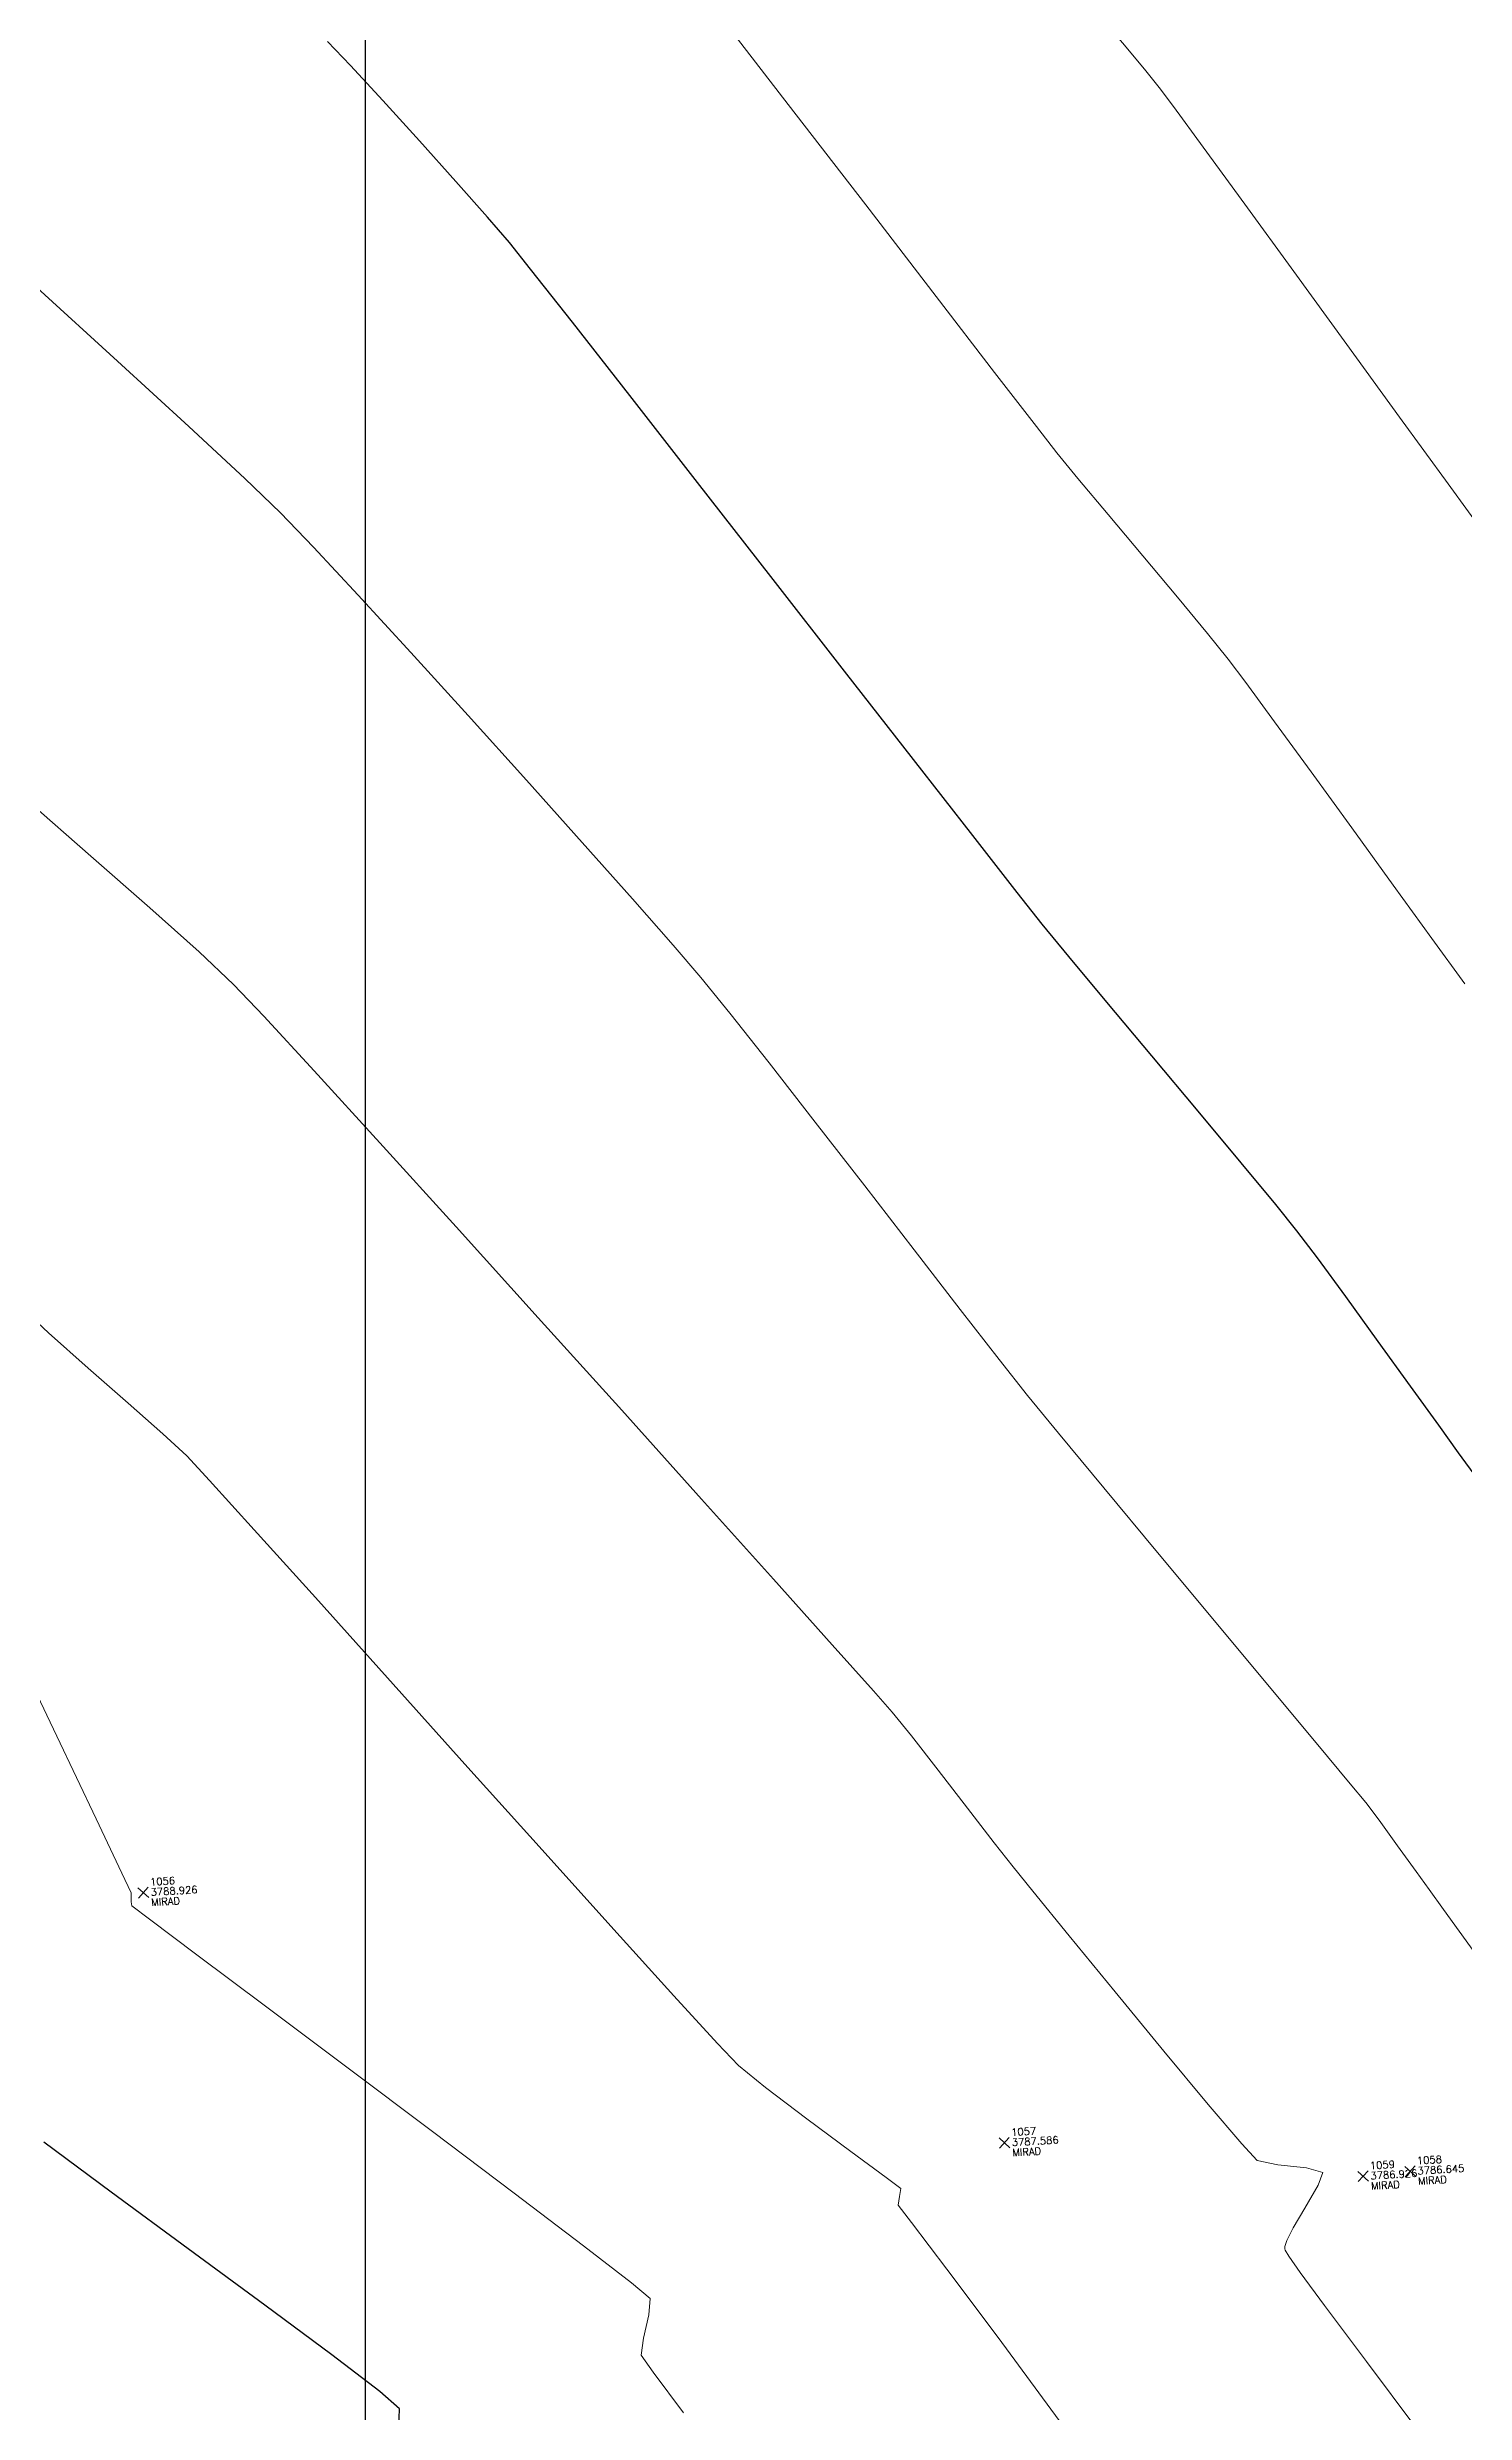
# Model space of a CAD drawing. Header units: millimetres. Extents: x 736950 to 740938, y 8500595 to 8502163.
# Drawn here: x 737295.64 to 737315.05, y 8500761.92 to 8500794.3 of the extents above; entities that cross this region are included whole.
import ezdxf

# ---------------------------------------------------------------- set-up
doc = ezdxf.new("R2010")
doc.units = ezdxf.units.MM
for name, color, linetype, lineweight in [('CONT-MJR', 80, 'Continuous', 30), ('CONT-MNR', 96, 'Continuous', 15), ('MIRADOR', 152, 'Continuous', 15)]:
    doc.layers.add(name, color=color, linetype=linetype, lineweight=lineweight)
doc.layers.add('Cuadricula Coordenadas', color=5, linetype='Continuous')
doc.styles.add('5mm', font='arial.ttf', dxfattribs={"height": 3})

msp = doc.modelspace()

# ---------------------------------------------------------------- linework, layer by layer
at = {"layer": 'CONT-MJR', "extrusion": (0.7235230371767176, 0.6903002351691458, 0), "elevation": 6401553.515318279}
msp.add_lwpolyline([(5641562.107117291, 3785), (5641562.565308141, 3785)], dxfattribs=at)
at = {"layer": 'CONT-MJR'}
for points, elevation in [([(737300.2347134162, 8500793.568781443), (737299.7927879677, 8500794.04723467)], 3785), ([(737302.2606415518, 8500791.261265602), (737301.9696025702, 8500791.6247097)], 3785), ([(737302.8330293031, 8500790.533118157), (737302.2606415518, 8500791.261265602)], 3785), ([(737308.9249859055, 8500782.725503527), (737308.3139978336, 8500783.50620401)], 3785), ([(737311.4008780073, 8500779.731853073), (737310.7652206315, 8500780.490945917)], 3785), ([(737312.4641186021, 8500778.454752402), (737311.9900538219, 8500779.026569033)], 3785), ([(737313.0333272922, 8500777.725820104), (737312.7544428748, 8500778.096061787)], 3785), ([(737313.4229094719, 8500777.194686048), (737313.0333272922, 8500777.725820104)], 3785), ([(737313.8671041521, 8500776.582534509), (737313.4229094719, 8500777.194686048)], 3785), ([(737300.4635433529, 8500761.971932512), (737300.1964308125, 8500762.20643811)], 3790)]:
    msp.add_lwpolyline(points, dxfattribs=dict(at, elevation=elevation))
at = {"layer": 'CONT-MJR', "extrusion": (0.7399544470660927, 0.6726569826197548, 0), "elevation": 6263686.739349011}
msp.add_lwpolyline([(5794249.105709672, 3785), (5794249.853643509, 3785)], dxfattribs=at)
at = {"layer": 'CONT-MJR', "extrusion": (0.7439551750687131, 0.6682295245561067, 0), "elevation": 6228999.574473956}
msp.add_lwpolyline([(5831522.086488617, 3785.000000000003), (5831522.834467617, 3785.000000000003)], dxfattribs=at)
at = {"layer": 'CONT-MJR', "extrusion": (0.7483835004928966, 0.6632662634191481, 0), "elevation": 6190072.931445351}
msp.add_lwpolyline([(5872825.128993743, 3785), (5872825.780438992, 3785)], dxfattribs=at)
at = {"layer": 'CONT-MJR', "extrusion": (0.7562711265531661, 0.6542583458711132, 0), "elevation": 6119314.058138791}
msp.add_lwpolyline([(5946517.291573236, 3785.00000000001), (5946517.749928765, 3785.00000000001)], dxfattribs=at)
at = {"layer": 'CONT-MJR', "extrusion": (0.7877375248176746, 0.6160110323639696, 0), "elevation": 5817381.860947537}
msp.add_lwpolyline([(6242203.740245458, 3785), (6242205.014212757, 3785)], dxfattribs=at)
at = {"layer": 'CONT-MJR', "extrusion": (0.7884133490265615, 0.6151458291143017, 0), "elevation": 5810525.237856037}
msp.add_lwpolyline([(6248585.188164438, 3785.000000000013), (6248586.697090317, 3785.000000000013)], dxfattribs=at)
at = {"layer": 'CONT-MJR', "extrusion": (0.7887280353909816, 0.6147422925001034, 0), "elevation": 5807326.878198388}
msp.add_lwpolyline([(6251556.168660594, 3785.000000000003), (6251557.79972196, 3785.000000000003)], dxfattribs=at)
at = {"layer": 'CONT-MJR', "extrusion": (0.7888276798297202, 0.6146144250946772, 0), "elevation": 5806313.373011364}
msp.add_lwpolyline([(6252495.861790179, 3785.000000000013), (6252497.502162893, 3785.000000000013)], dxfattribs=at)
at = {"layer": 'CONT-MJR', "extrusion": (0.788738269788638, 0.6147291613148229, 0), "elevation": 5807222.798428126}
msp.add_lwpolyline([(6251649.67355909, 3785), (6251651.210418757, 3785)], dxfattribs=at)
at = {"layer": 'CONT-MJR', "extrusion": (0.788392274952727, 0.6151728381478361, 0), "elevation": 5810739.295006146}
msp.add_lwpolyline([(6248379.999224759, 3785), (6248381.319747247, 3785)], dxfattribs=at)
at = {"layer": 'CONT-MJR', "extrusion": (0.7845328724505152, 0.6200872293835311, 0), "elevation": 5849669.896651465}
msp.add_lwpolyline([(6211947.091835584, 3785.000000000013), (6211947.641222747, 3785.000000000013)], dxfattribs=at)
at = {"layer": 'CONT-MJR', "extrusion": (0.772908229069203, 0.63451782436517, 0), "elevation": 5963770.285695392}
msp.add_lwpolyline([(6102488.145210593, 3785.000000000013), (6102488.717811084, 3785.000000000013)], dxfattribs=at)
at = {"layer": 'CONT-MJR', "extrusion": (0.7684500825691631, 0.6399097362905539, 0), "elevation": 6006318.718395987}
msp.add_lwpolyline([(6060614.08888456, 3785.000000000009), (6060614.905768646, 3785.000000000009)], dxfattribs=at)
at = {"layer": 'CONT-MJR', "extrusion": (0.7669473223414432, 0.641710062842473, 0), "elevation": 6020514.900174465}
msp.add_lwpolyline([(6046511.097859195, 3785.000000000013), (6046512.05391318, 3785.000000000013)], dxfattribs=at)
at = {"layer": 'CONT-MJR', "extrusion": (0.7674505777753525, 0.6411081115321171, 0), "elevation": 6015768.901043}
msp.add_lwpolyline([(6051231.077927608, 3785), (6051231.996923648, 3785)], dxfattribs=at)
at = {"layer": 'CONT-MJR', "extrusion": (0.7772918393770093, 0.6291402041182121, 0), "elevation": 5921288.453616971}
msp.add_lwpolyline([(6143712.345594508, 3785), (6143712.807056465, 3785)], dxfattribs=at)
at = {"layer": 'CONT-MJR', "extrusion": (0.8108126975434389, 0.585305706022359, 0), "elevation": 5573376.484901604}
msp.add_lwpolyline([(6460982.822159102, 3785.00000000001), (6460983.578553434, 3785.00000000001)], dxfattribs=at)
at = {"layer": 'CONT-MJR', "extrusion": (0.8113332275228147, 0.5845839494182274, 0), "elevation": 5567624.787908047}
msp.add_lwpolyline([(6465939.233503073, 3785), (6465939.89237148, 3785)], dxfattribs=at)
at = {"layer": 'CONT-MJR', "extrusion": (0.8106814644236641, 0.5854874577989725, 0), "elevation": 5574824.755245451}
msp.add_lwpolyline([(6459732.108003048, 3785), (6459732.571754416, 3785)], dxfattribs=at)
at = {"layer": 'CONT-MJR', "extrusion": (0.8094743462643345, 0.587155245859158, 0), "elevation": 5588112.220105501}
msp.add_lwpolyline([(6448240.535422175, 3785.000000000006), (6448240.982963549, 3785.000000000006)], dxfattribs=at)
at = {"layer": 'CONT-MJR', "extrusion": (0.5960281587308632, 0.8029635321730975, 0), "elevation": 7265253.724356424}
msp.add_lwpolyline([(4474673.05564999, 3790), (4474674.208007067, 3790)], dxfattribs=at)
at = {"layer": 'CONT-MJR', "extrusion": (0.5922477825024055, 0.8057558961130744, 0), "elevation": 7286203.695593129}
msp.add_lwpolyline([(4440476.859662792, 3790.000000000013), (4440478.165756488, 3790.000000000013)], dxfattribs=at)
at = {"layer": 'CONT-MJR', "extrusion": (0.5921403234466334, 0.8058348697770013, 0), "elevation": 7286795.802784394}
msp.add_lwpolyline([(4439503.845336888, 3790.000000000013), (4439505.148482127, 3790.000000000013)], dxfattribs=at)
at = {"layer": 'CONT-MJR', "extrusion": (0.5956912103187013, 0.8032135344657988, 0), "elevation": 7267130.515530889}
msp.add_lwpolyline([(4471620.65785942, 3790.00000000001), (4471621.80136884, 3790.00000000001)], dxfattribs=at)
at = {"layer": 'CONT-MJR', "extrusion": (0.606956828356008, 0.7947348038887033, 0), "elevation": 7203360.973810006}
msp.add_lwpolyline([(4573637.540410755, 3790.00000000001), (4573638.367705336, 3790.00000000001)], dxfattribs=at)
at = {"layer": 'CONT-MJR', "extrusion": (0.9996893430768423, -0.02492423195589874, 0), "elevation": 525196.4528595768}
msp.add_lwpolyline([(8516497.542215046, 3790.000000000003), (8516497.799148355, 3790.000000000003)], dxfattribs=at)
at = {"layer": 'CONT-MNR', "extrusion": (0.7910637679561112, 0.6117336961677686, 0), "elevation": 5783477.732554668}
msp.add_lwpolyline([(6273634.955185965, 3784.000000000003), (6273636.745372807, 3784.000000000003)], dxfattribs=at)
at = {"layer": 'CONT-MNR'}
for points, elevation in [([(737310.4173895665, 8500794.297688928), (737310.1208042821, 8500794.651076231)], 3783), ([(737310.86948073, 8500793.748658568), (737310.6855398177, 8500793.97568506)], 3783), ([(737312.0385103822, 8500792.15243847), (737311.4708052125, 8500792.93076877)], 3783), ([(737313.4371851551, 8500790.230614016), (737312.7120251249, 8500791.227479752)], 3783), ([(737314.1598261892, 8500789.236562643), (737313.4371851551, 8500790.230614016)], 3783), ([(737298.3471919651, 8500788.39322297), (737297.578256686, 8500789.107877523)], 3786), ([(737309.4655398554, 8500788.746058313), (737309.1858811885, 8500789.105028942)], 3784), ([(737314.8257839415, 8500788.320047034), (737314.1598261892, 8500789.236562643)], 3783), ([(737310.642087359, 8500787.336727625), (737310.1667797161, 8500787.90268896)], 3784), ([(737311.5275783471, 8500786.274844632), (737311.1166535513, 8500786.770206647)], 3784), ([(737312.9470668762, 8500784.380071426), (737312.4479461047, 8500785.064425673)], 3784), ([(737314.0719149832, 8500782.829862196), (737313.5040998807, 8500783.613265384)], 3784), ([(737303.6532340592, 8500782.6408983), (737302.9677563686, 8500783.411940519)], 3786), ([(737304.2102771171, 8500782.00743115), (737303.6532340592, 8500782.6408983)], 3786), ([(737298.1930080676, 8500781.469185717), (737297.7191185348, 8500781.916649092)], 3787), ([(737298.6067902304, 8500781.032837557), (737298.1930080676, 8500781.469185717)], 3787), ([(737306.158811538, 8500779.585304255), (737305.526943657, 8500780.395829508)], 3786), ([(737303.5075390607, 8500775.63904635), (737302.3649183911, 8500776.90557647)], 3787), ([(737310.1075121659, 8500774.5785125), (737309.4900501019, 8500775.324295906)], 3786), ([(737297.8621476, 8500774.679583997), (737297.5512627432, 8500775.014405424)], 3788), ([(737306.3902977895, 8500772.4305476), (737305.5847610096, 8500773.329381464)], 3787), ([(737295.7741568716, 8500771.176943094), (737295.097310036, 8500772.597701201)], 3789), ([(737313.4849343245, 8500770.527399145), (737313.0191098267, 8500771.086759334)], 3786), ([(737313.6969239473, 8500770.269763393), (737313.4849343245, 8500770.527399145)], 3786), ([(737308.6085170388, 8500769.718740067), (737308.2430338772, 8500770.190918041)], 3787), ([(737313.87859971, 8500770.026392803), (737313.6969239473, 8500770.269763393)], 3786), ([(737314.1331953863, 8500769.676313493), (737313.87859971, 8500770.026392803)], 3786), ([(737303.3985190479, 8500768.533058653), (737302.4188753689, 8500769.620109033)], 3788), ([(737296.7890677766, 8500768.965431828), (737296.7898141317, 8500769.031746993)], 3789), ([(737314.7629274746, 8500768.80492025), (737314.5642696341, 8500769.078831531)], 3786), ([(737296.7921860254, 8500768.910957327), (737296.7890677766, 8500768.965431828)], 3789), ([(737296.797416169, 8500768.85426022), (737296.7921860254, 8500768.910957327)], 3789), ([(737315.191438788, 8500768.2138731), (737314.7629274746, 8500768.80492025)], 3786), ([(737310.2656110177, 8500767.676509997), (737309.6363359871, 8500768.445037441)], 3787), ([(737298.6289950698, 8500767.483098518), (737297.6892013195, 8500768.18660871)], 3789), ([(737311.5406251687, 8500766.134844488), (737310.9318162039, 8500766.867370702)], 3787), ([(737300.9180767736, 8500765.76471351), (737299.7438407642, 8500766.647266502)], 3789), ([(737302.0360414691, 8500764.921040393), (737300.9180767736, 8500765.76471351)], 3789), ([(737312.491358666, 8500765.311347172), (737312.2087489238, 8500765.368531015)], 3787), ([(737307.3278394007, 8500764.986685049), (737307.1281227581, 8500765.138365906)], 3788), ([(737307.2926535503, 8500764.759157807), (737307.3115263664, 8500764.87412817)], 3788), ([(737307.3115263664, 8500764.87412817), (737307.3278394007, 8500764.986685049)], 3788), ([(737303.6405103995, 8500763.69273718), (737302.9820732208, 8500764.201848)], 3789), ([(737312.5859656169, 8500764.159270022), (737312.5885570537, 8500764.19049849)], 3787), ([(737312.5885570537, 8500764.19049849), (737312.6166513378, 8500764.276091255)], 3787), ([(737312.6166513378, 8500764.276091255), (737312.7024327253, 8500764.447777608)], 3787), ([(737312.5929184683, 8500764.139875371), (737312.5859656169, 8500764.159270022)], 3787), ([(737312.642423478, 8500764.058208419), (737312.5929184683, 8500764.139875371)], 3787), ([(737312.7975136006, 8500763.837461762), (737312.642423478, 8500764.058208419)], 3787), ([(737303.8782807857, 8500763.256666088), (737303.8956913768, 8500763.479308782)], 3789), ([(737304.3543752824, 8500761.915498491), (737303.9367310546, 8500762.471081194)], 3789)]:
    msp.add_lwpolyline(points, dxfattribs=dict(at, elevation=elevation))
at = {"layer": 'CONT-MNR', "extrusion": (0.7684398921029125, 0.6399219735443252, 0), "elevation": 6006423.801256634}
msp.add_lwpolyline([(6060527.896458553, 3783), (6060528.315494412, 3783)], dxfattribs=at)
at = {"layer": 'CONT-MNR', "extrusion": (0.8030754895768358, 0.5958773011626853, 0), "elevation": 5657546.324169857}
msp.add_lwpolyline([(6387431.965583961, 3783.000000000013), (6387432.290471597, 3783.000000000013)], dxfattribs=at)
at = {"layer": 'CONT-MNR', "extrusion": (0.7918999359608002, 0.6106508752350073, 0), "elevation": 5774889.406899105}
msp.add_lwpolyline([(6281539.678080302, 3784.00000000001), (6281541.416879416, 3784.00000000001)], dxfattribs=at)
at = {"layer": 'CONT-MNR', "extrusion": (0.8069028546432232, 0.5906841653274766, 0), "elevation": 5616222.507486786}
msp.add_lwpolyline([(6423795.871849297, 3783.000000000009), (6423796.56211888, 3783.000000000009)], dxfattribs=at)
at = {"layer": 'CONT-MNR', "extrusion": (0.792380563876677, 0.6100270829975334, 0), "elevation": 5769941.049004413}
msp.add_lwpolyline([(6286083.742786487, 3784.000000000003), (6286085.32237882, 3784.000000000003)], dxfattribs=at)
at = {"layer": 'CONT-MNR', "extrusion": (0.8083960914204361, 0.5886389040627216, 0), "elevation": 5599937.146365393}
msp.add_lwpolyline([(6437995.455517785, 3783), (6437996.599707773, 3783)], dxfattribs=at)
at = {"layer": 'CONT-MNR', "extrusion": (0.6736354484550086, 0.739063787899813, 0), "elevation": 6779295.187048353}
msp.add_lwpolyline([(5181524.263259383, 3786.00000000001), (5181525.754625722, 3786.00000000001)], dxfattribs=at)
at = {"layer": 'CONT-MNR', "extrusion": (0.7924962360227296, 0.6098768038627196, 0), "elevation": 5768748.843481564}
msp.add_lwpolyline([(6287176.536927881, 3784), (6287177.849491839, 3784)], dxfattribs=at)
at = {"layer": 'CONT-MNR', "extrusion": (0.6759082393550072, 0.7369857881750599, 0), "elevation": 6763306.268779266}
msp.add_lwpolyline([(5202375.562202654, 3786), (5202376.883557514, 3786)], dxfattribs=at)
at = {"layer": 'CONT-MNR', "extrusion": (0.7919754156585829, 0.6105529796769606, 0), "elevation": 5774112.866638015}
msp.add_lwpolyline([(6282249.6644983, 3784.000000000013), (6282250.602211904, 3784.000000000013)], dxfattribs=at)
at = {"layer": 'CONT-MNR', "extrusion": (0.7718069705704599, 0.6358569022813617, 0), "elevation": 5974345.783988139}
msp.add_lwpolyline([(6092144.243699069, 3784), (6092144.696773825, 3784)], dxfattribs=at)
at = {"layer": 'CONT-MNR', "extrusion": (0.6934525548277528, 0.7205022929893162, 0), "elevation": 6636118.952064663}
msp.add_lwpolyline([(5363667.602864969, 3786), (5363668.279561534, 3786)], dxfattribs=at)
at = {"layer": 'CONT-MNR', "extrusion": (0.7668852934581681, 0.6417841901118937, 0), "elevation": 6021103.603060769}
msp.add_lwpolyline([(6045935.217131285, 3784), (6045935.860882184, 3784)], dxfattribs=at)
at = {"layer": 'CONT-MNR', "extrusion": (0.8090955644023712, 0.5876770947249932, 0), "elevation": 5592276.737907296}
msp.add_lwpolyline([(6444646.144375503, 3783.000000000003), (6444647.088959174, 3783.000000000003)], dxfattribs=at)
at = {"layer": 'CONT-MNR', "extrusion": (0.7207969157312075, 0.693146309427078, 0), "elevation": 6423732.502781766}
msp.add_lwpolyline([(5616285.098217782, 3786), (5616285.750625593, 3786)], dxfattribs=at)
at = {"layer": 'CONT-MNR', "extrusion": (0.7311837035360195, 0.6821806151477411, 0), "elevation": 6338173.637673106}
msp.add_lwpolyline([(5712665.077175921, 3786), (5712665.97224656, 3786)], dxfattribs=at)
at = {"layer": 'CONT-MNR', "extrusion": (0.7665781093250787, 0.642151074361468, 0), "elevation": 6023995.919194595}
msp.add_lwpolyline([(6043051.924382924, 3784), (6043052.663408695, 3784)], dxfattribs=at)
at = {"layer": 'CONT-MNR', "extrusion": (0.7364229516750618, 0.6765214233460679, 0), "elevation": 6293928.951827253}
msp.add_lwpolyline([(5761374.264114643, 3786), (5761375.330129977, 3786)], dxfattribs=at)
at = {"layer": 'CONT-MNR', "extrusion": (0.7782816088600326, 0.6279153902479531, 0), "elevation": 5911610.533098236}
msp.add_lwpolyline([(6153035.910086777, 3784), (6153036.36298769, 3784)], dxfattribs=at)
at = {"layer": 'CONT-MNR', "extrusion": (0.7397954059072975, 0.6728318938623948, 0), "elevation": 6265051.563785555}
msp.add_lwpolyline([(5792761.903090313, 3786.000000000003), (5792763.068256816, 3786.000000000003)], dxfattribs=at)
at = {"layer": 'CONT-MNR', "extrusion": (0.7994144556760414, 0.6007799331337378, 0), "elevation": 5696519.318842727}
msp.add_lwpolyline([(6352688.607199896, 3784), (6352689.009852991, 3784)], dxfattribs=at)
at = {"layer": 'CONT-MNR', "extrusion": (0.8057043736972667, 0.592317872603128, 0), "elevation": 5629222.788908674}
msp.add_lwpolyline([(6412396.365656924, 3784), (6412397.030972664, 3784)], dxfattribs=at)
at = {"layer": 'CONT-MNR', "extrusion": (0.7423903919921198, 0.669967540913578, 0), "elevation": 6242615.601647866}
msp.add_lwpolyline([(5816932.021216749, 3786.000000000003), (5816933.213717434, 3786.000000000003)], dxfattribs=at)
at = {"layer": 'CONT-MNR', "extrusion": (0.7447560198575314, 0.6673368496388974, 0), "elevation": 6221996.845282362}
msp.add_lwpolyline([(5838980.1798158, 3786.000000000003), (5838981.32782512, 3786.000000000003)], dxfattribs=at)
at = {"layer": 'CONT-MNR', "extrusion": (0.8090592357204811, 0.5877271076744641, 0), "elevation": 5592671.266104389}
msp.add_lwpolyline([(6444298.359959736, 3784.00000000001), (6444299.307734645, 3784.00000000001)], dxfattribs=at)
at = {"layer": 'CONT-MNR', "extrusion": (0.658806311434908, 0.7523125972715937, 0), "elevation": 6880981.721866501}
msp.add_lwpolyline([(5045692.390889655, 3787), (5045693.542340677, 3787)], dxfattribs=at)
at = {"layer": 'CONT-MNR', "extrusion": (0.6589494410439685, 0.7521872334384849, 0), "elevation": 6880021.560019701}
msp.add_lwpolyline([(5047000.464543175, 3787.000000000013), (5047001.534951898, 3787.000000000013)], dxfattribs=at)
at = {"layer": 'CONT-MNR', "extrusion": (0.8100237051957068, 0.5863971325143216, 0), "elevation": 5582076.551983682}
msp.add_lwpolyline([(6453475.841049453, 3784), (6453476.747375621, 3784)], dxfattribs=at)
at = {"layer": 'CONT-MNR', "extrusion": (0.6657269325639897, 0.7461954511111288, 0), "elevation": 6834083.746026503}
msp.add_lwpolyline([(5109031.26564537, 3787.000000000003), (5109032.169377204, 3787.000000000003)], dxfattribs=at)
at = {"layer": 'CONT-MNR', "extrusion": (0.7577954029594045, 0.6524922430600947, 0), "elevation": 6105420.060924259}
msp.add_lwpolyline([(5960767.665193805, 3786), (5960768.248809976, 3786)], dxfattribs=at)
at = {"layer": 'CONT-MNR', "extrusion": (0.8101141421079902, 0.5862721865794377, 0), "elevation": 5581081.094273601}
msp.add_lwpolyline([(6454335.985865376, 3784.000000000004), (6454336.749996615, 3784.000000000004)], dxfattribs=at)
at = {"layer": 'CONT-MNR', "extrusion": (0.7753061549535888, 0.6315855968046469, 0), "elevation": 5940607.985685049}
msp.add_lwpolyline([(6125036.679805775, 3786.000000000013), (6125037.309206497, 3786.000000000013)], dxfattribs=at)
at = {"layer": 'CONT-MNR', "extrusion": (0.7351143366983254, 0.6779431480445697, 0), "elevation": 6305045.030518668}
msp.add_lwpolyline([(5749198.456095273, 3787.00000000001), (5749199.471835849, 3787.00000000001)], dxfattribs=at)
at = {"layer": 'CONT-MNR', "extrusion": (0.7846452807236016, 0.6199449842027762, 0), "elevation": 5848539.470371564}
msp.add_lwpolyline([(6213008.35680163, 3786), (6213009.225170754, 3786)], dxfattribs=at)
at = {"layer": 'CONT-MNR', "extrusion": (0.7386038287845952, 0.674139736334194, 0), "elevation": 6275285.863287513}
msp.add_lwpolyline([(5781664.780980799, 3787.00000000001), (5781666.114405111, 3787.00000000001)], dxfattribs=at)
at = {"layer": 'CONT-MNR', "extrusion": (0.7905844520315788, 0.6123530225335123, 0), "elevation": 5788380.858495765}
msp.add_lwpolyline([(6269091.408039065, 3786), (6269092.515408175, 3786)], dxfattribs=at)
at = {"layer": 'CONT-MNR', "extrusion": (0.7404517767541474, 0.6721094898166713, 0), "elevation": 6259389.678111894}
msp.add_lwpolyline([(5798869.125649005, 3787), (5798870.67998209, 3787)], dxfattribs=at)
at = {"layer": 'CONT-MNR', "extrusion": (0.7912927984114156, 0.6114374106825904, 0), "elevation": 5781119.713395731}
msp.add_lwpolyline([(6275786.883449372, 3786), (6275787.990741615, 3786)], dxfattribs=at)
at = {"layer": 'CONT-MNR', "extrusion": (0.7416321915274119, 0.6708067474990456, 0), "elevation": 6249185.675957524}
msp.add_lwpolyline([(5809862.404834031, 3787), (5809864.083286835, 3787)], dxfattribs=at)
at = {"layer": 'CONT-MNR', "extrusion": (0.790958670223303, 0.6118695792393867, 0), "elevation": 5784547.12706002}
msp.add_lwpolyline([(6272626.865347806, 3786), (6272627.892830048, 3786)], dxfattribs=at)
at = {"layer": 'CONT-MNR', "extrusion": (0.6854542670404754, 0.7281156829762733, 0), "elevation": 6694931.286799126}
msp.add_lwpolyline([(5290057.127827347, 3788.00000000001), (5290057.756681887, 3788.00000000001)], dxfattribs=at)
at = {"layer": 'CONT-MNR', "extrusion": (0.7891988917487206, 0.6141376956860664, 0), "elevation": 5802530.380232249}
msp.add_lwpolyline([(6255994.212261572, 3786.000000000013), (6255995.080204542, 3786.000000000013)], dxfattribs=at)
at = {"layer": 'CONT-MNR', "extrusion": (0.6650759916748803, 0.7467756860648818, 0), "elevation": 6838530.992256008}
msp.add_lwpolyline([(5103067.294372851, 3788.000000000013), (5103068.020180884, 3788.000000000013)], dxfattribs=at)
at = {"layer": 'CONT-MNR', "extrusion": (0.6577809148059488, 0.7532093122877924, 0), "elevation": 6887843.176561681}
msp.add_lwpolyline([(5036309.262652843, 3788), (5036309.990264332, 3788)], dxfattribs=at)
at = {"layer": 'CONT-MNR', "extrusion": (0.784225331357284, 0.6204761314164778, 0), "elevation": 5852744.955470786}
msp.add_lwpolyline([(6209041.075425244, 3786), (6209041.704126309, 3786)], dxfattribs=at)
at = {"layer": 'CONT-MNR', "extrusion": (0.7739938630375731, 0.6331930984937966, 0), "elevation": 5953305.28764868}
msp.add_lwpolyline([(6112688.651512569, 3786.000000000013), (6112689.321580222, 3786.000000000013)], dxfattribs=at)
at = {"layer": 'CONT-MNR', "extrusion": (0.6605195984114342, 0.7508088039670271, 0), "elevation": 6869456.216194285}
msp.add_lwpolyline([(5061359.450844242, 3788), (5061360.084777584, 3788)], dxfattribs=at)
at = {"layer": 'CONT-MNR', "extrusion": (0.7432066276732715, 0.6690619616915336, 0), "elevation": 6235514.478369733}
msp.add_lwpolyline([(5824529.427878331, 3787), (5824531.064186607, 3787)], dxfattribs=at)
at = {"layer": 'CONT-MNR', "extrusion": (0.6811309504855825, 0.7321616135052473, 0), "elevation": 6726137.332474457}
msp.add_lwpolyline([(5250320.000660063, 3788.000000000013), (5250320.44560655, 3788.000000000013)], dxfattribs=at)
at = {"layer": 'CONT-MNR', "extrusion": (0.7406944951543704, 0.6718419939598986, 0), "elevation": 6257289.878717342}
msp.add_lwpolyline([(5801128.43234001, 3788), (5801129.34386791, 3788)], dxfattribs=at)
at = {"layer": 'CONT-MNR', "extrusion": (0.7687283060631581, 0.6395754775296403, 0), "elevation": 6003678.110415027}
msp.add_lwpolyline([(6063219.426883776, 3786), (6063220.577865141, 3786)], dxfattribs=at)
at = {"layer": 'CONT-MNR', "extrusion": (0.7438906659909112, 0.6683013370116797, 0), "elevation": 6229552.924145551}
msp.add_lwpolyline([(5830903.625349394, 3787.000000000013), (5830905.095390334, 3787.000000000013)], dxfattribs=at)
at = {"layer": 'CONT-MNR', "extrusion": (0.7427648724033447, 0.6695523462162187, 0), "elevation": 6239352.586686003}
msp.add_lwpolyline([(5820415.143796901, 3788.000000000003), (5820416.395226106, 3788.000000000003)], dxfattribs=at)
at = {"layer": 'CONT-MNR', "extrusion": (0.7679778906502569, 0.6404763535622389, 0), "elevation": 6010782.964273073}
msp.add_lwpolyline([(6056174.871280364, 3786), (6056176.089614804, 3786)], dxfattribs=at)
at = {"layer": 'CONT-MNR', "extrusion": (0.743538644550414, 0.668692966958778, 0), "elevation": 6232617.700305251}
msp.add_lwpolyline([(5827624.948401241, 3788.00000000001), (5827626.424966462, 3788.00000000001)], dxfattribs=at)
at = {"layer": 'CONT-MNR', "extrusion": (0.767655401313377, 0.6408628440114144, 0), "elevation": 6013830.656617995}
msp.add_lwpolyline([(6053147.328533179, 3786.000000000013), (6053148.498809926, 3786.000000000013)], dxfattribs=at)
at = {"layer": 'CONT-MNR', "extrusion": (0.7460231319659325, 0.6659200301625872, 0), "elevation": 6210882.255864006}
msp.add_lwpolyline([(5850784.931985399, 3787), (5850785.779100605, 3787)], dxfattribs=at)
at = {"layer": 'CONT-MNR', "extrusion": (0.7437381651537138, 0.6684710477603253, 0), "elevation": 6230878.322402509}
msp.add_lwpolyline([(5829483.061715846, 3788), (5829484.64864616, 3788)], dxfattribs=at)
at = {"layer": 'CONT-MNR', "extrusion": (0.7502608321478982, 0.6611419543068972, 0), "elevation": 6173389.409193337}
msp.add_lwpolyline([(5890331.172274956, 3787.000000000003), (5890331.562740174, 3787.000000000003)], dxfattribs=at)
at = {"layer": 'CONT-MNR', "extrusion": (0.7677120941079959, 0.640794928631864, 0), "elevation": 6013295.123769657}
msp.add_lwpolyline([(6053678.329088891, 3786), (6053679.335896046, 3786)], dxfattribs=at)
at = {"layer": 'CONT-MNR', "extrusion": (0.7789196883603282, 0.6271236872297594, 0), "elevation": 5905338.27514232}
msp.add_lwpolyline([(6159035.057997374, 3787.000000000006), (6159035.474224342, 3787.000000000006)], dxfattribs=at)
at = {"layer": 'CONT-MNR', "extrusion": (0.9034798919451563, 0.4286304758772626, 0), "elevation": 4309821.501263706}
msp.add_lwpolyline([(7364247.135514402, 3789), (7364248.385855892, 3789)], dxfattribs=at)
at = {"layer": 'CONT-MNR', "extrusion": (0.7882964997874756, 0.6152955618422862, 0), "elevation": 5811703.680861895}
msp.add_lwpolyline([(6247465.554626582, 3787), (6247466.151597611, 3787)], dxfattribs=at)
at = {"layer": 'CONT-MNR', "extrusion": (0.7435274814255874, 0.6687053793449869, 0), "elevation": 6232714.984094746}
msp.add_lwpolyline([(5827517.73211279, 3788), (5827519.314636228, 3788)], dxfattribs=at)
at = {"layer": 'CONT-MNR', "extrusion": (0.7910042793023445, 0.6118106162248074, 0), "elevation": 5784075.42429573}
msp.add_lwpolyline([(6273052.587863788, 3787), (6273053.245146845, 3787)], dxfattribs=at)
at = {"layer": 'CONT-MNR', "extrusion": (0.9040515324615386, 0.4274234746173213, 0), "elevation": 4299982.529549597}
msp.add_lwpolyline([(7369995.612562722, 3789.000000000013), (7369996.437669115, 3789.000000000013)], dxfattribs=at)
at = {"layer": 'CONT-MNR', "extrusion": (0.7861603853667002, 0.6180225307220454, 0), "elevation": 5833310.03446701}
msp.add_lwpolyline([(6227294.6494066, 3787.000000000003), (6227295.065839416, 3787.000000000003)], dxfattribs=at)
at = {"layer": 'CONT-MNR', "extrusion": (0.8109715180587743, 0.5850856321064867, 0), "elevation": 5571618.961341189}
msp.add_lwpolyline([(6462489.750464391, 3786), (6462490.183386283, 3786)], dxfattribs=at)
at = {"layer": 'CONT-MNR', "extrusion": (0.7764116137381057, 0.6302261546878157, 0), "elevation": 5929862.371785643}
msp.add_lwpolyline([(6135424.317514804, 3787.000000000013), (6135424.749797066, 3787.000000000013)], dxfattribs=at)
at = {"layer": 'CONT-MNR', "extrusion": (0.9045822213654234, 0.426299196327645, 0), "elevation": 4290816.574336337}
msp.add_lwpolyline([(7375335.505099376, 3789), (7375335.803136414, 3789)], dxfattribs=at)
at = {"layer": 'CONT-MNR', "extrusion": (0.7749747328979203, 0.6319922178079388, 0), "elevation": 5943815.841133502}
msp.add_lwpolyline([(6121906.802840816, 3787), (6121907.590854472, 3787)], dxfattribs=at)
at = {"layer": 'CONT-MNR', "extrusion": (0.8109506715385634, 0.5851145258247765, 0), "elevation": 5571849.209736057}
msp.add_lwpolyline([(6462290.931416357, 3786), (6462291.23525067, 3786)], dxfattribs=at)
at = {"layer": 'CONT-MNR', "extrusion": (0.6000743794167521, 0.7999442100344247, 0), "elevation": 7242573.743961901}
msp.add_lwpolyline([(4511296.987213092, 3789), (4511297.290615465, 3789)], dxfattribs=at)
at = {"layer": 'CONT-MNR', "extrusion": (0.5990342814658535, 0.8007233789697219, 0), "elevation": 7248430.417696794}
msp.add_lwpolyline([(4501880.065569091, 3789.00000000001), (4501880.876186332, 3789.00000000001)], dxfattribs=at)
at = {"layer": 'CONT-MNR', "extrusion": (0.7413878964477187, 0.6710767370434074, 0), "elevation": 6251295.825198064}
msp.add_lwpolyline([(5807578.512623454, 3788), (5807579.742024135, 3788)], dxfattribs=at)
at = {"layer": 'CONT-MNR', "extrusion": (0.5998611600554481, 0.8001041111361272, 0), "elevation": 7243775.82193571}
msp.add_lwpolyline([(4509363.186203342, 3789.000000000003), (4509364.579579125, 3789.000000000003)], dxfattribs=at)
at = {"layer": 'CONT-MNR', "extrusion": (0.7379184239181306, 0.6748899166843302, 0), "elevation": 6281152.722475423}
msp.add_lwpolyline([(5775272.978722668, 3788), (5775273.859425542, 3788)], dxfattribs=at)
at = {"layer": 'CONT-MNR', "extrusion": (0.7719980358359078, 0.6356249150761009, 0), "elevation": 5972501.809316687}
msp.add_lwpolyline([(6093922.126288788, 3787), (6093923.174399348, 3787)], dxfattribs=at)
at = {"layer": 'CONT-MNR', "extrusion": (0.7243972871246431, 0.6893827459448469, 0), "elevation": 6394383.687478266}
msp.add_lwpolyline([(5649646.895465855, 3788), (5649647.312809577, 3788)], dxfattribs=at)
at = {"layer": 'CONT-MNR', "extrusion": (0.6308731831669253, 0.7758859624718256, 0), "elevation": 7060771.54797818}
msp.add_lwpolyline([(4790840.569943205, 3788), (4790841.046559258, 3788)], dxfattribs=at)
at = {"layer": 'CONT-MNR', "extrusion": (0.6034752628653962, 0.7973817198240383, 0), "elevation": 7223301.322493995}
msp.add_lwpolyline([(4542087.600044616, 3788), (4542088.31087733, 3788)], dxfattribs=at)
at = {"layer": 'CONT-MNR', "extrusion": (0.7624968539118505, 0.6469919224955829, 0), "elevation": 6062124.754347977}
msp.add_lwpolyline([(6004772.116032829, 3787.000000000013), (6004772.82251207, 3787.000000000013)], dxfattribs=at)
at = {"layer": 'CONT-MNR', "extrusion": (0.5947092876556601, 0.8039408331314547, 0), "elevation": 7272595.603004321}
msp.add_lwpolyline([(4462733.271223778, 3788.00000000001), (4462734.022679905, 3788.00000000001)], dxfattribs=at)
at = {"layer": 'CONT-MNR', "extrusion": (0.5926404390450025, 0.8054671377582989, 0), "elevation": 7284044.984876802}
msp.add_lwpolyline([(4444020.521681796, 3788.000000000006), (4444021.11979866, 3788.000000000006)], dxfattribs=at)
at = {"layer": 'CONT-MNR', "extrusion": (0.7333216671244054, 0.6798818518874311, 0), "elevation": 6320203.119328346}
msp.add_lwpolyline([(5732510.241981142, 3787), (5732510.552384181, 3787)], dxfattribs=at)
at = {"layer": 'CONT-MNR', "extrusion": (-0.1060101161162297, -0.9943650513171828, 0), "elevation": -8531026.517875936}
msp.add_lwpolyline([(-168008.9473208449, 3787), (-168009.3444260709, 3787)], dxfattribs=at)
at = {"layer": 'CONT-MNR', "extrusion": (-0.2749303550488634, -0.9614641438310145, 0), "elevation": -8375890.695100158}
msp.add_lwpolyline([(-1628218.278127463, 3787.000000000006), (-1628218.510770879, 3787.000000000006)], dxfattribs=at)
at = {"layer": 'CONT-MNR', "extrusion": (0.9373577223573033, -0.3483683400326857, 0), "elevation": -2270271.326209946}
msp.add_lwpolyline([(8225114.268584643, 3787.00000000001), (8225114.455305941, 3787.00000000001)], dxfattribs=at)
at = {"layer": 'CONT-MNR', "extrusion": (0.6051943484786877, 0.7960777603786308, 0), "elevation": 7213480.92518119}
msp.add_lwpolyline([(4557663.946019014, 3789), (4557665.134385028, 3789)], dxfattribs=at)
at = {"layer": 'CONT-MNR', "extrusion": (0.8614751058989748, -0.5077998049589525, 0), "elevation": -3681509.990971598}
msp.add_lwpolyline([(7697604.511166661, 3787), (7697604.875041452, 3787)], dxfattribs=at)
at = {"layer": 'CONT-MNR', "extrusion": (0.7975380477863855, 0.6032686485580708, 0), "elevation": 5716275.486768784}
msp.add_lwpolyline([(6334888.656402842, 3788), (6334888.956698904, 3788)], dxfattribs=at)
at = {"layer": 'CONT-MNR', "extrusion": (0.7959327623085374, 0.6053850327551067, 0), "elevation": 5733082.7814805}
msp.add_lwpolyline([(6319681.277255978, 3788.000000000013), (6319682.076682893, 3788.000000000013)], dxfattribs=at)
at = {"layer": 'CONT-MNR', "extrusion": (0.862770300274909, -0.5055960927099253, 0), "elevation": -3661821.78816942}
msp.add_lwpolyline([(7706989.516630737, 3787), (7706989.828437871, 3787)], dxfattribs=at)
at = {"layer": 'CONT-MNR', "extrusion": (0.799359848690941, 0.6008525878289918, 0), "elevation": 5697080.35541094}
msp.add_lwpolyline([(6352154.766802801, 3788.000000000009), (6352155.937112895, 3788.000000000009)], dxfattribs=at)
at = {"layer": 'CONT-MNR', "extrusion": (0.6415628212599258, 0.7670704963541517, 0), "elevation": 6993711.628908332}
msp.add_lwpolyline([(4888209.735416854, 3789.00000000001), (4888210.06808638, 3789.00000000001)], dxfattribs=at)
at = {"layer": 'CONT-MNR', "extrusion": (0.803980798100667, 0.5946552583517737, 0), "elevation": 5647809.247348065}
msp.add_lwpolyline([(6396003.399383317, 3787.000000000013), (6396003.962416282, 3787.000000000013)], dxfattribs=at)
at = {"layer": 'CONT-MNR', "extrusion": (0.9744010956650162, -0.224816602515953, 0), "elevation": -1192683.007321255}
msp.add_lwpolyline([(8448910.85455554, 3789), (8448911.18422127, 3789)], dxfattribs=at)
at = {"layer": 'CONT-MNR', "extrusion": (0.7998465689869656, 0.6002045202093862, 0), "elevation": 5691933.987942323}
msp.add_lwpolyline([(6356766.793807724, 3787.00000000001), (6356767.752266893, 3787.00000000001)], dxfattribs=at)
at = {"layer": 'CONT-MNR', "extrusion": (0.9925396854619187, -0.1219219946652589, 0), "elevation": -304626.6873880279}
msp.add_lwpolyline([(8527237.885611925, 3789.000000000003), (8527238.120605655, 3789.000000000003)], dxfattribs=at)
at = {"layer": 'CONT-MNR', "extrusion": (0.8047357942715498, 0.5936331370620562, 0), "elevation": 5639673.247064815}
msp.add_lwpolyline([(6403175.956341852, 3788.000000000013), (6403177.369382039, 3788.000000000013)], dxfattribs=at)
at = {"layer": 'CONT-MNR', "extrusion": (0.8201758515066632, 0.5721115036470777, 0), "elevation": 5468102.883604523}
msp.add_lwpolyline([(6550300.034286799, 3789.00000000001), (6550300.31607715, 3789.00000000001)], dxfattribs=at)
at = {"layer": 'CONT-MNR', "extrusion": (0.801733877007101, 0.597681177936166, 0), "elevation": 5671875.192346981}
msp.add_lwpolyline([(6374669.698457886, 3787.000000000013), (6374670.846121273, 3787.000000000013)], dxfattribs=at)
at = {"layer": 'Cuadricula Coordenadas', "color": 8}
msp.add_line((737300, 8500595.507225098), (737300, 8502130.641312933), dxfattribs=at)
at = {"layer": 'MIRADOR', "linetype": 'Continuous', "extrusion": (0.665787337252013, 0.7461415559763941, 0)}
for points, elevation in [([(5109576.383221902, 0), (5109576.583191699, 0)], 6833660.014241042), ([(5109565.303565735, 0), (5109565.503535533, 0)], 6833665.308349492), ([(5109561.334575369, 0), (5109561.534545166, 0)], 6833668.237892878), ([(5109560.898997594, 0), (5109561.098967385, 0)], 6833668.717311278)]:
    msp.add_lwpolyline(points, dxfattribs=dict(at, elevation=elevation))
at = {"layer": 'MIRADOR', "linetype": 'Continuous', "extrusion": (0.7461415586651008, -0.6657873342388049, 0)}
for points, elevation in [([(6833660.134860385, 0), (6833659.934890588, 0)], -5109576.45560984), ([(6833665.42896879, 0), (6833665.228998995, 0)], -5109565.375953658), ([(6833668.358512165, 0), (6833668.158542369, 0)], -5109561.406963274), ([(6833668.837930561, 0), (6833668.637960762, 0)], -5109560.971385495)]:
    msp.add_lwpolyline(points, dxfattribs=dict(at, elevation=elevation))

# ---------------------------------------------------------------- texts
at = {"layer": 'MIRADOR', "color": 1, "char_height": 0.1, "width": 0.8333333333333334, "attachment_point": 1, "rotation": 3.2572437629721005, "style": '5mm'}
for s, insert in [('\\Ftxt.shx;\\W1.0000000000;\\T1.0000000000;\\o\\l3788.926', (737297.0540042804, 8500769.092880355)), ('\\Ftxt.shx;\\W1.0000000000;\\T1.0000000000;\\o\\l3787.586', (737308.8457465391, 8500765.6663399)), ('\\Ftxt.shx;\\W1.0000000000;\\T1.0000000000;\\o\\l3786.926', (737313.7576280792, 8500765.209690435)), ('\\Ftxt.shx;\\W1.0000000000;\\T1.0000000000;\\o\\l3786.645', (737314.401821458, 8500765.277402254))]:
    msp.add_mtext(s, dxfattribs=dict(at, insert=insert))
at = {"layer": 'MIRADOR', "color": 2, "char_height": 0.1, "width": 0.45, "attachment_point": 1, "rotation": 3.2572437629721005, "style": '5mm'}
for s, insert in [('\\Ftxt.shx;\\W1.0000000000;\\T1.0000000000;\\o\\l1056', (737297.0460496189, 8500769.232654184)), ('\\Ftxt.shx;\\W1.0000000000;\\T1.0000000000;\\o\\l1057', (737308.8377918776, 8500765.80611373)), ('\\Ftxt.shx;\\W1.0000000000;\\T1.0000000000;\\o\\l1059', (737313.7496734177, 8500765.349464262)), ('\\Ftxt.shx;\\W1.0000000000;\\T1.0000000000;\\o\\l1058', (737314.3938667965, 8500765.417176083))]:
    msp.add_mtext(s, dxfattribs=dict(at, insert=insert))
at = {"layer": 'MIRADOR', "color": 3, "char_height": 0.1, "width": 0.5666666666666668, "attachment_point": 1, "rotation": 3.2572437629721005, "style": '5mm'}
for insert in [(737297.0619589419, 8500768.953106526), (737308.8537012005, 8500765.526566071), (737314.4097761195, 8500765.137628425), (737313.7655827405, 8500765.069916606)]:
    msp.add_mtext('\\Ftxt.shx;\\W1.0000000000;\\T1.0000000000;\\o\\lMIRAD', dxfattribs=dict(at, insert=insert))

doc.saveas('drawing.dxf')
